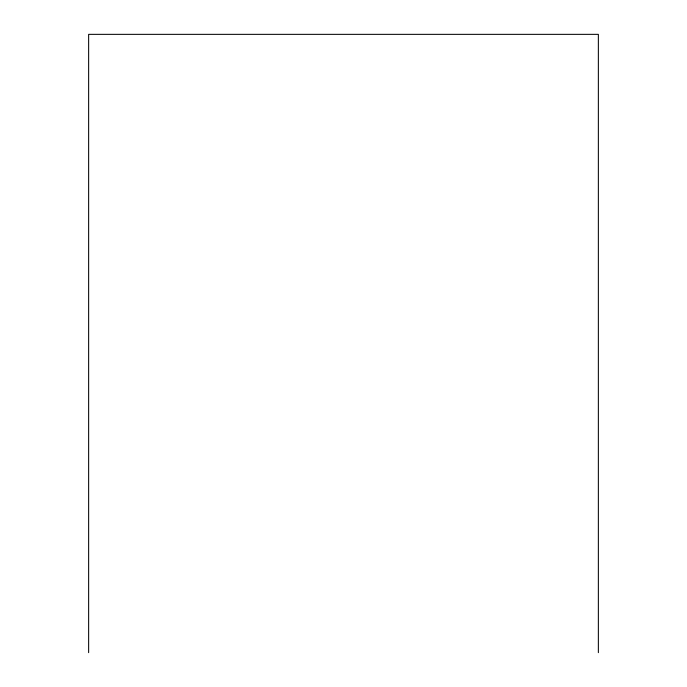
<?xml version="1.0" encoding="UTF-8"?>
<svg xmlns="http://www.w3.org/2000/svg" width="687" height="687" viewBox="0 0 687 687"><rect width="100%" height="100%" fill="white"/><g stroke="black" fill="none" stroke-linecap="round" stroke-linejoin="round"><path stroke-width="1.03" d="M598.36 652.65L598.36 34.35L88.64 34.35L88.64 652.65"/></g></svg>
